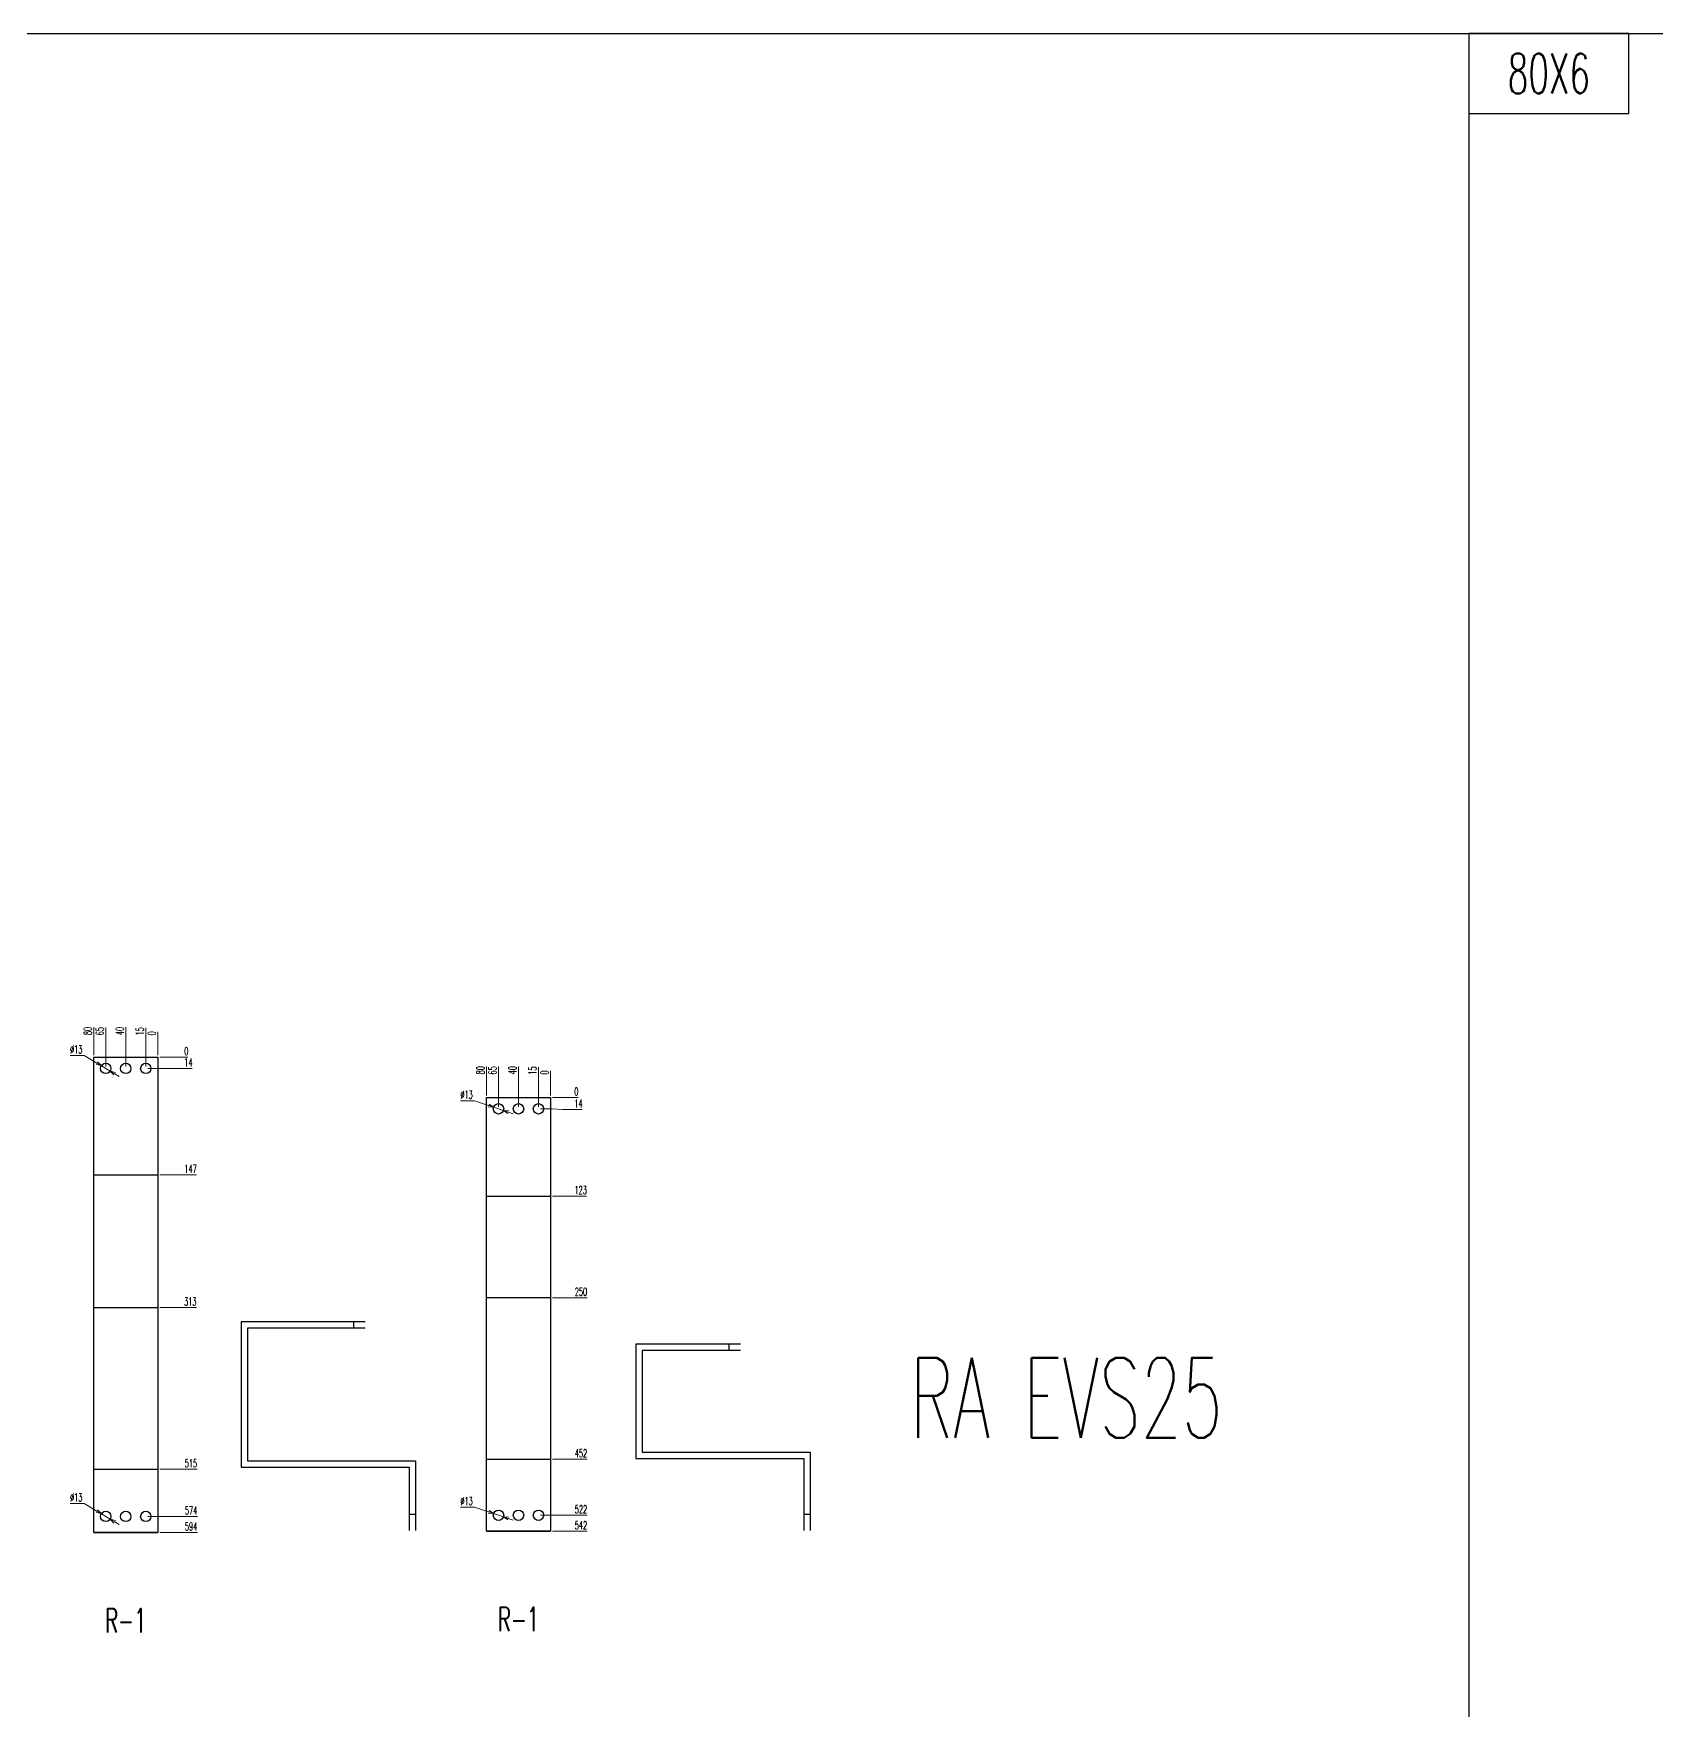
# Model space of a CAD drawing. Header units: millimetres. Extents: x 173893 to 258446, y -176540 to -123824.
# Drawn here: x 199944 to 201972, y -126343 to -124247 of the extents above; entities that cross this region are included whole.
import ezdxf
from ezdxf.enums import TextEntityAlignment as Align

# ---------------------------------------------------------------- set-up
doc = ezdxf.new("R2010")
doc.units = ezdxf.units.MM
doc.header["$LTSCALE"] = 3
doc.layers.add('@.DM. NÉT CHÍNH', color=7, linetype='Continuous')
doc.styles.add('Ann_w01', font='romans.shx', dxfattribs={"width": 0.6, "bigfont": 'chineset.shx'})
doc.dimstyles.new('Dim 01_SC05', dxfattribs={"dimscale": 5, "dimtxt": 2, "dimasz": 1.3, "dimexe": 0.5, "dimexo": 0.5, "dimgap": 0.5, "dimtad": 1, "dimtoh": 1, "dimdec": 1, "dimzin": 12, "dimdsep": 46, "dimtxsty": 'Ann_w01', "dimblk": 'OPEN30', "dimcen": 1.5, "dimclrd": 6, "dimclre": 6, "dimclrt": 3, "dimadec": 1, "dimazin": 3, "dimtm": 1e-09, "dimtfac": 1, "dimtdec": 1, "dimtmove": 0, "dimatfit": 3, "dimldrblk": 'OPEN30', "dimfxl": 1, "dimtolj": 1, "dimlwd": 20, "dimlwe": 20, "dimarcsym": 0})

# ---------------------------------------------------------------- blocks, each defined once
blk = doc.blocks.new('*D2099')
at = {"layer": '@.DM. NÉT CHÍNH', "color": 6, "linetype": 'Continuous', "lineweight": 20, "transparency": 16777216}
blk.add_line((200101.6, -126120.8), (200148.6, -126120.8), dxfattribs=at)
at = {"layer": 'Defpoints', "color": 0, "linetype": 'Continuous', "transparency": 16777216}
for p in [(200059.1, -125526.8), (200099.1, -126120.8), (200130.3, -126120.8)]:
    blk.add_point(p, dxfattribs=at)
at = {"layer": '@.DM. NÉT CHÍNH', "color": 3, "linetype": 'Continuous', "transparency": 16777216, "insert": (200140.7, -126113.3), "char_height": 10, "attachment_point": 5, "style": 'Ann_w01'}
blk.add_mtext('\\A1;594', dxfattribs=at)
blk = doc.blocks.new('_Open30')
at = {"color": 0, "linetype": 'ByBlock', "lineweight": -2}
for p, q in [((-1, 0.27), (0, 0)), ((0, 0), (-1, -0.27)), ((0, 0), (-1, 0))]:
    blk.add_line(p, q, dxfattribs=at)
blk = doc.blocks.new('*D2100')
at = {"layer": '@.DM. NÉT CHÍNH', "color": 6, "linetype": 'Continuous', "lineweight": 20, "transparency": 16777216}
blk.add_line((200086.6, -126100.8), (200148.6, -126100.8), dxfattribs=at)
at = {"layer": 'Defpoints', "color": 0, "linetype": 'Continuous', "transparency": 16777216}
for p in [(200059.1, -125526.8), (200084.1, -126100.8), (200130.3, -126100.8)]:
    blk.add_point(p, dxfattribs=at)
at = {"layer": '@.DM. NÉT CHÍNH', "color": 3, "linetype": 'Continuous', "transparency": 16777216, "insert": (200140.7, -126093.3), "char_height": 10, "attachment_point": 5, "style": 'Ann_w01'}
blk.add_mtext('\\A1;574', dxfattribs=at)
blk = doc.blocks.new('*D2101')
at = {"layer": '@.DM. NÉT CHÍNH', "color": 6, "linetype": 'Continuous', "lineweight": 20, "transparency": 16777216}
blk.add_line((200101.6, -126041.8), (200148.3, -126041.8), dxfattribs=at)
at = {"layer": 'Defpoints', "color": 0, "linetype": 'Continuous', "transparency": 16777216}
for p in [(200059.1, -125526.8), (200099.1, -126041.8), (200130.3, -126041.8)]:
    blk.add_point(p, dxfattribs=at)
at = {"layer": '@.DM. NÉT CHÍNH', "color": 3, "linetype": 'Continuous', "transparency": 16777216, "insert": (200140.6, -126034.3), "char_height": 10, "attachment_point": 5, "style": 'Ann_w01'}
blk.add_mtext('\\A1;515', dxfattribs=at)
blk = doc.blocks.new('*D2102')
at = {"layer": '@.DM. NÉT CHÍNH', "color": 6, "linetype": 'Continuous', "lineweight": 20, "transparency": 16777216}
blk.add_line((200101.6, -125839.8), (200147.4, -125839.8), dxfattribs=at)
at = {"layer": 'Defpoints', "color": 0, "linetype": 'Continuous', "transparency": 16777216}
for p in [(200059.1, -125526.8), (200099.1, -125839.8), (200129.5, -125839.8)]:
    blk.add_point(p, dxfattribs=at)
at = {"layer": '@.DM. NÉT CHÍNH', "color": 3, "linetype": 'Continuous', "transparency": 16777216, "insert": (200139.7, -125832.3), "char_height": 10, "attachment_point": 5, "style": 'Ann_w01'}
blk.add_mtext('\\A1;313', dxfattribs=at)
blk = doc.blocks.new('*D2103')
at = {"layer": '@.DM. NÉT CHÍNH', "color": 6, "linetype": 'Continuous', "lineweight": 20, "transparency": 16777216}
blk.add_line((200101.6, -125673.8), (200147.4, -125673.8), dxfattribs=at)
at = {"layer": 'Defpoints', "color": 0, "linetype": 'Continuous', "transparency": 16777216}
for p in [(200059.1, -125526.8), (200099.1, -125673.8), (200130.3, -125673.8)]:
    blk.add_point(p, dxfattribs=at)
at = {"layer": '@.DM. NÉT CHÍNH', "color": 3, "linetype": 'Continuous', "transparency": 16777216, "insert": (200140.1, -125666.3), "char_height": 10, "attachment_point": 5, "style": 'Ann_w01'}
blk.add_mtext('\\A1;147', dxfattribs=at)
blk = doc.blocks.new('*D2094')
at = {"layer": '@.DM. NÉT CHÍNH', "color": 6, "linetype": 'Continuous', "lineweight": 20, "transparency": 16777216}
blk.add_line((200086.6, -125540.8), (200142, -125540.8), dxfattribs=at)
at = {"layer": 'Defpoints', "color": 0, "linetype": 'Continuous', "transparency": 16777216}
for p in [(200059.1, -125526.8), (200084.1, -125540.8), (200130.3, -125540.8)]:
    blk.add_point(p, dxfattribs=at)
at = {"layer": '@.DM. NÉT CHÍNH', "color": 3, "linetype": 'Continuous', "transparency": 16777216, "insert": (200137.4, -125533.3), "char_height": 10, "attachment_point": 5, "style": 'Ann_w01'}
blk.add_mtext('\\A1;14', dxfattribs=at)
blk = doc.blocks.new('*D2095')
at = {"layer": '@.DM. NÉT CHÍNH', "color": 6, "linetype": 'Continuous', "lineweight": 20, "transparency": 16777216}
blk.add_line((200101.6, -125526.8), (200136.8, -125526.8), dxfattribs=at)
at = {"layer": 'Defpoints', "color": 0, "linetype": 'Continuous', "transparency": 16777216}
for p in [(200059.1, -125526.8), (200099.1, -125526.8), (200130.3, -125526.8)]:
    blk.add_point(p, dxfattribs=at)
at = {"layer": '@.DM. NÉT CHÍNH', "color": 3, "linetype": 'Continuous', "transparency": 16777216, "insert": (200134.8, -125519.3), "char_height": 10, "attachment_point": 5, "style": 'Ann_w01'}
blk.add_mtext('\\A1;0', dxfattribs=at)
blk = doc.blocks.new('*D2096')
at = {"layer": '@.DM. NÉT CHÍNH', "color": 6, "linetype": 'Continuous', "lineweight": 20, "transparency": 16777216}
blk.add_line((200019.1, -125524.3), (200019.1, -125489.3), dxfattribs=at)
at = {"layer": 'Defpoints', "color": 0, "linetype": 'Continuous', "transparency": 16777216}
for p in [(200019.1, -125501.5), (200019.1, -125526.8), (200099.1, -125526.8)]:
    blk.add_point(p, dxfattribs=at)
at = {"layer": '@.DM. NÉT CHÍNH', "color": 3, "linetype": 'Continuous', "transparency": 16777216, "insert": (200011.6, -125494.1), "char_height": 10, "attachment_point": 5, "rotation": 90, "style": 'Ann_w01'}
blk.add_mtext('\\A1;80', dxfattribs=at)
blk = doc.blocks.new('*D2097')
at = {"layer": '@.DM. NÉT CHÍNH', "color": 6, "linetype": 'Continuous', "lineweight": 20, "transparency": 16777216}
blk.add_line((200034.1, -125538.3), (200034.1, -125489.5), dxfattribs=at)
at = {"layer": 'Defpoints', "color": 0, "linetype": 'Continuous', "transparency": 16777216}
for p in [(200034.1, -125501.5), (200099.1, -125526.8), (200034.1, -125540.8)]:
    blk.add_point(p, dxfattribs=at)
at = {"layer": '@.DM. NÉT CHÍNH', "color": 3, "linetype": 'Continuous', "transparency": 16777216, "insert": (200026.6, -125494.3), "char_height": 10, "attachment_point": 5, "rotation": 90, "style": 'Ann_w01'}
blk.add_mtext('\\A1;65', dxfattribs=at)
blk = doc.blocks.new('*D2098')
at = {"layer": '@.DM. NÉT CHÍNH', "color": 6, "linetype": 'Continuous', "lineweight": 20, "transparency": 16777216}
blk.add_line((200059.1, -125538.3), (200059.1, -125489.3), dxfattribs=at)
at = {"layer": 'Defpoints', "color": 0, "linetype": 'Continuous', "transparency": 16777216}
for p in [(200059.1, -125501.5), (200099.1, -125526.8), (200059.1, -125540.8)]:
    blk.add_point(p, dxfattribs=at)
at = {"layer": '@.DM. NÉT CHÍNH', "color": 3, "linetype": 'Continuous', "transparency": 16777216, "insert": (200051.6, -125494.1), "char_height": 10, "attachment_point": 5, "rotation": 90, "style": 'Ann_w01'}
blk.add_mtext('\\A1;40', dxfattribs=at)
blk = doc.blocks.new('*D2104')
at = {"layer": '@.DM. NÉT CHÍNH', "color": 6, "linetype": 'Continuous', "lineweight": 20, "transparency": 16777216}
blk.add_line((200084.1, -125538.3), (200084.1, -125490.1), dxfattribs=at)
at = {"layer": 'Defpoints', "color": 0, "linetype": 'Continuous', "transparency": 16777216}
for p in [(200084.1, -125501.5), (200099.1, -125526.8), (200084.1, -125540.8)]:
    blk.add_point(p, dxfattribs=at)
at = {"layer": '@.DM. NÉT CHÍNH', "color": 3, "linetype": 'Continuous', "transparency": 16777216, "insert": (200076.6, -125494.5), "char_height": 10, "attachment_point": 5, "rotation": 90, "style": 'Ann_w01'}
blk.add_mtext('\\A1;15', dxfattribs=at)
blk = doc.blocks.new('*D2105')
at = {"layer": '@.DM. NÉT CHÍNH', "color": 6, "linetype": 'Continuous', "lineweight": 20, "transparency": 16777216}
blk.add_line((200099.1, -125524.3), (200099.1, -125495), dxfattribs=at)
at = {"layer": 'Defpoints', "color": 0, "linetype": 'Continuous', "transparency": 16777216}
for p in [(200099.1, -125501.5), (200099.1, -125526.8), (200099.1, -125526.8)]:
    blk.add_point(p, dxfattribs=at)
at = {"layer": '@.DM. NÉT CHÍNH', "color": 3, "linetype": 'Continuous', "transparency": 16777216, "insert": (200091.6, -125497), "char_height": 10, "attachment_point": 5, "rotation": 90, "style": 'Ann_w01'}
blk.add_mtext('\\A1;0', dxfattribs=at)
blk = doc.blocks.new('*D2106')
at = {"layer": '@.DM. NÉT CHÍNH', "color": 6, "linetype": 'Continuous', "lineweight": 20, "transparency": 16777216}
for p, q in [((199989.5, -125524.5), (200007.2, -125524.5)), ((200007.2, -125524.5), (200023, -125534.1)), ((200039.7, -125544.2), (200028.6, -125537.5)), ((200045.3, -125547.6), (200050.8, -125550.9))]:
    blk.add_line(p, q, dxfattribs=at)
at = {"layer": 'Defpoints', "color": 0, "linetype": 'Continuous', "transparency": 16777216}
for p in [(200028.6, -125537.5), (200039.7, -125544.2)]:
    blk.add_point(p, dxfattribs=at)
at = {"layer": '@.DM. NÉT CHÍNH', "color": 6, "linetype": 'Continuous', "lineweight": 20, "transparency": 16777216, "xscale": 6.5, "yscale": 6.5, "zscale": 6.5}
for p, rotation in [((200028.6, -125537.5), 328.8067335016044), ((200039.7, -125544.2), 148.8067335016044)]:
    blk.add_blockref('_Open30', p, dxfattribs=dict(at, rotation=rotation))
at = {"layer": '@.DM. NÉT CHÍNH', "color": 3, "linetype": 'Continuous', "transparency": 16777216, "insert": (199997.1, -125517), "char_height": 10, "attachment_point": 5, "style": 'Ann_w01'}
blk.add_mtext('\\A1;∅13', dxfattribs=at)
blk = doc.blocks.new('*D2107')
at = {"layer": '@.DM. NÉT CHÍNH', "color": 6, "linetype": 'Continuous', "lineweight": 20, "transparency": 16777216}
for p, q in [((199989.5, -126084.5), (200007.2, -126084.5)), ((200007.2, -126084.5), (200023, -126094.1)), ((200039.7, -126104.2), (200028.6, -126097.5)), ((200045.3, -126107.6), (200050.8, -126110.9))]:
    blk.add_line(p, q, dxfattribs=at)
at = {"layer": 'Defpoints', "color": 0, "linetype": 'Continuous', "transparency": 16777216}
for p in [(200028.6, -126097.5), (200039.7, -126104.2)]:
    blk.add_point(p, dxfattribs=at)
at = {"layer": '@.DM. NÉT CHÍNH', "color": 6, "linetype": 'Continuous', "lineweight": 20, "transparency": 16777216, "xscale": 6.5, "yscale": 6.5, "zscale": 6.5}
for p, rotation in [((200028.6, -126097.5), 328.8067335013184), ((200039.7, -126104.2), 148.8067335013185)]:
    blk.add_blockref('_Open30', p, dxfattribs=dict(at, rotation=rotation))
at = {"layer": '@.DM. NÉT CHÍNH', "color": 3, "linetype": 'Continuous', "transparency": 16777216, "insert": (199997.1, -126077), "char_height": 10, "attachment_point": 5, "style": 'Ann_w01'}
blk.add_mtext('\\A1;∅13', dxfattribs=at)
blk = doc.blocks.new('*D2115')
at = {"layer": '@.DM. NÉT CHÍNH', "color": 6, "linetype": 'Continuous', "lineweight": 20, "transparency": 16777216}
blk.add_line((200592.4, -126119.4), (200635.7, -126119.4), dxfattribs=at)
at = {"layer": 'Defpoints', "color": 0, "linetype": 'Continuous', "transparency": 16777216}
for p in [(200549.9, -125577.4), (200589.9, -126119.4), (200617.8, -126119.4)]:
    blk.add_point(p, dxfattribs=at)
at = {"layer": '@.DM. NÉT CHÍNH', "color": 3, "linetype": 'Continuous', "transparency": 16777216, "insert": (200628, -126111.9), "char_height": 10, "attachment_point": 5, "style": 'Ann_w01'}
blk.add_mtext('\\A1;542', dxfattribs=at)
blk = doc.blocks.new('*D2116')
at = {"layer": '@.DM. NÉT CHÍNH', "color": 6, "linetype": 'Continuous', "lineweight": 20, "transparency": 16777216}
blk.add_line((200577.4, -126099.4), (200635.7, -126099.4), dxfattribs=at)
at = {"layer": 'Defpoints', "color": 0, "linetype": 'Continuous', "transparency": 16777216}
for p in [(200549.9, -125577.4), (200574.9, -126099.4), (200617.8, -126099.4)]:
    blk.add_point(p, dxfattribs=at)
at = {"layer": '@.DM. NÉT CHÍNH', "color": 3, "linetype": 'Continuous', "transparency": 16777216, "insert": (200628, -126091.9), "char_height": 10, "attachment_point": 5, "style": 'Ann_w01'}
blk.add_mtext('\\A1;522', dxfattribs=at)
blk = doc.blocks.new('*D2117')
at = {"layer": '@.DM. NÉT CHÍNH', "color": 6, "linetype": 'Continuous', "lineweight": 20, "transparency": 16777216}
blk.add_line((200592.4, -126029.4), (200635.7, -126029.4), dxfattribs=at)
at = {"layer": 'Defpoints', "color": 0, "linetype": 'Continuous', "transparency": 16777216}
for p in [(200549.9, -125577.4), (200589.9, -126029.4), (200617.8, -126029.4)]:
    blk.add_point(p, dxfattribs=at)
at = {"layer": '@.DM. NÉT CHÍNH', "color": 3, "linetype": 'Continuous', "transparency": 16777216, "insert": (200628, -126021.9), "char_height": 10, "attachment_point": 5, "style": 'Ann_w01'}
blk.add_mtext('\\A1;452', dxfattribs=at)
blk = doc.blocks.new('*D2118')
at = {"layer": '@.DM. NÉT CHÍNH', "color": 6, "linetype": 'Continuous', "lineweight": 20, "transparency": 16777216}
blk.add_line((200592.4, -125827.4), (200635.7, -125827.4), dxfattribs=at)
at = {"layer": 'Defpoints', "color": 0, "linetype": 'Continuous', "transparency": 16777216}
for p in [(200549.9, -125577.4), (200589.9, -125827.4), (200617.8, -125827.4)]:
    blk.add_point(p, dxfattribs=at)
at = {"layer": '@.DM. NÉT CHÍNH', "color": 3, "linetype": 'Continuous', "transparency": 16777216, "insert": (200628, -125819.9), "char_height": 10, "attachment_point": 5, "style": 'Ann_w01'}
blk.add_mtext('\\A1;250', dxfattribs=at)
blk = doc.blocks.new('*D2119')
at = {"layer": '@.DM. NÉT CHÍNH', "color": 6, "linetype": 'Continuous', "lineweight": 20, "transparency": 16777216}
blk.add_line((200592.4, -125700.4), (200634.9, -125700.4), dxfattribs=at)
at = {"layer": 'Defpoints', "color": 0, "linetype": 'Continuous', "transparency": 16777216}
for p in [(200549.9, -125577.4), (200589.9, -125700.4), (200617.8, -125700.4)]:
    blk.add_point(p, dxfattribs=at)
at = {"layer": '@.DM. NÉT CHÍNH', "color": 3, "linetype": 'Continuous', "transparency": 16777216, "insert": (200627.6, -125692.9), "char_height": 10, "attachment_point": 5, "style": 'Ann_w01'}
blk.add_mtext('\\A1;123', dxfattribs=at)
blk = doc.blocks.new('*D2108')
at = {"layer": '@.DM. NÉT CHÍNH', "color": 6, "linetype": 'Continuous', "lineweight": 20, "transparency": 16777216}
for p, q in [((200577.4, -125591.4), (200591.8, -125591.4)), ((200591.8, -125591.4), (200604.8, -125592.4)), ((200604.8, -125592.4), (200629.4, -125592.4))]:
    blk.add_line(p, q, dxfattribs=at)
at = {"layer": 'Defpoints', "color": 0, "linetype": 'Continuous', "transparency": 16777216}
for p in [(200549.9, -125577.4), (200574.9, -125591.4), (200617.8, -125592.4)]:
    blk.add_point(p, dxfattribs=at)
at = {"layer": '@.DM. NÉT CHÍNH', "color": 3, "linetype": 'Continuous', "transparency": 16777216, "insert": (200624.9, -125584.9), "char_height": 10, "attachment_point": 5, "style": 'Ann_w01'}
blk.add_mtext('\\A1;14', dxfattribs=at)
blk = doc.blocks.new('*D2109')
at = {"layer": '@.DM. NÉT CHÍNH', "color": 6, "linetype": 'Continuous', "lineweight": 20, "transparency": 16777216}
blk.add_line((200592.4, -125577.4), (200624.3, -125577.4), dxfattribs=at)
at = {"layer": 'Defpoints', "color": 0, "linetype": 'Continuous', "transparency": 16777216}
for p in [(200549.9, -125577.4), (200589.9, -125577.4), (200617.8, -125577.4)]:
    blk.add_point(p, dxfattribs=at)
at = {"layer": '@.DM. NÉT CHÍNH', "color": 3, "linetype": 'Continuous', "transparency": 16777216, "insert": (200622.3, -125569.9), "char_height": 10, "attachment_point": 5, "style": 'Ann_w01'}
blk.add_mtext('\\A1;0', dxfattribs=at)
blk = doc.blocks.new('*D2110')
at = {"layer": '@.DM. NÉT CHÍNH', "color": 6, "linetype": 'Continuous', "lineweight": 20, "transparency": 16777216}
blk.add_line((200509.9, -125574.9), (200509.9, -125538.3), dxfattribs=at)
at = {"layer": 'Defpoints', "color": 0, "linetype": 'Continuous', "transparency": 16777216}
for p in [(200509.9, -125550.5), (200509.9, -125577.4), (200589.9, -125577.4)]:
    blk.add_point(p, dxfattribs=at)
at = {"layer": '@.DM. NÉT CHÍNH', "color": 3, "linetype": 'Continuous', "transparency": 16777216, "insert": (200502.4, -125543.1), "char_height": 10, "attachment_point": 5, "rotation": 90, "style": 'Ann_w01'}
blk.add_mtext('\\A1;80', dxfattribs=at)
blk = doc.blocks.new('*D2111')
at = {"layer": '@.DM. NÉT CHÍNH', "color": 6, "linetype": 'Continuous', "lineweight": 20, "transparency": 16777216}
blk.add_line((200524.9, -125588.9), (200524.9, -125538.6), dxfattribs=at)
at = {"layer": 'Defpoints', "color": 0, "linetype": 'Continuous', "transparency": 16777216}
for p in [(200524.9, -125550.5), (200524.9, -125591.4), (200589.9, -125577.4)]:
    blk.add_point(p, dxfattribs=at)
at = {"layer": '@.DM. NÉT CHÍNH', "color": 3, "linetype": 'Continuous', "transparency": 16777216, "insert": (200517.4, -125543.3), "char_height": 10, "attachment_point": 5, "rotation": 90, "style": 'Ann_w01'}
blk.add_mtext('\\A1;65', dxfattribs=at)
blk = doc.blocks.new('*D2112')
at = {"layer": '@.DM. NÉT CHÍNH', "color": 6, "linetype": 'Continuous', "lineweight": 20, "transparency": 16777216}
blk.add_line((200549.9, -125588.9), (200549.9, -125538.3), dxfattribs=at)
at = {"layer": 'Defpoints', "color": 0, "linetype": 'Continuous', "transparency": 16777216}
for p in [(200549.9, -125550.5), (200549.9, -125591.4), (200589.9, -125577.4)]:
    blk.add_point(p, dxfattribs=at)
at = {"layer": '@.DM. NÉT CHÍNH', "color": 3, "linetype": 'Continuous', "transparency": 16777216, "insert": (200542.4, -125543.1), "char_height": 10, "attachment_point": 5, "rotation": 90, "style": 'Ann_w01'}
blk.add_mtext('\\A1;40', dxfattribs=at)
blk = doc.blocks.new('*D2113')
at = {"layer": '@.DM. NÉT CHÍNH', "color": 6, "linetype": 'Continuous', "lineweight": 20, "transparency": 16777216}
blk.add_line((200574.9, -125588.9), (200574.9, -125539.1), dxfattribs=at)
at = {"layer": 'Defpoints', "color": 0, "linetype": 'Continuous', "transparency": 16777216}
for p in [(200574.9, -125550.5), (200574.9, -125591.4), (200589.9, -125577.4)]:
    blk.add_point(p, dxfattribs=at)
at = {"layer": '@.DM. NÉT CHÍNH', "color": 3, "linetype": 'Continuous', "transparency": 16777216, "insert": (200567.4, -125543.6), "char_height": 10, "attachment_point": 5, "rotation": 90, "style": 'Ann_w01'}
blk.add_mtext('\\A1;15', dxfattribs=at)
blk = doc.blocks.new('*D2114')
at = {"layer": '@.DM. NÉT CHÍNH', "color": 6, "linetype": 'Continuous', "lineweight": 20, "transparency": 16777216}
blk.add_line((200589.9, -125574.9), (200589.9, -125544), dxfattribs=at)
at = {"layer": 'Defpoints', "color": 0, "linetype": 'Continuous', "transparency": 16777216}
for p in [(200589.9, -125550.5), (200589.9, -125577.4), (200589.9, -125577.4)]:
    blk.add_point(p, dxfattribs=at)
at = {"layer": '@.DM. NÉT CHÍNH', "color": 3, "linetype": 'Continuous', "transparency": 16777216, "insert": (200582.4, -125546), "char_height": 10, "attachment_point": 5, "rotation": 90, "style": 'Ann_w01'}
blk.add_mtext('\\A1;0', dxfattribs=at)
blk = doc.blocks.new('*D2120')
at = {"layer": '@.DM. NÉT CHÍNH', "color": 6, "linetype": 'Continuous', "lineweight": 20, "transparency": 16777216}
for p, q in [((200477.5, -125581.2), (200495.1, -125581.2)), ((200495.1, -125581.2), (200512.6, -125587.2)), ((200531.1, -125593.4), (200518.8, -125589.3)), ((200537.2, -125595.5), (200543.4, -125597.6))]:
    blk.add_line(p, q, dxfattribs=at)
at = {"layer": 'Defpoints', "color": 0, "linetype": 'Continuous', "transparency": 16777216}
for p in [(200518.8, -125589.3), (200531.1, -125593.4)]:
    blk.add_point(p, dxfattribs=at)
at = {"layer": '@.DM. NÉT CHÍNH', "color": 6, "linetype": 'Continuous', "lineweight": 20, "transparency": 16777216, "xscale": 6.5, "yscale": 6.5, "zscale": 6.5}
for p, rotation in [((200518.8, -125589.3), 341.2562066053383), ((200531.1, -125593.4), 161.2562066053383)]:
    blk.add_blockref('_Open30', p, dxfattribs=dict(at, rotation=rotation))
at = {"layer": '@.DM. NÉT CHÍNH', "color": 3, "linetype": 'Continuous', "transparency": 16777216, "insert": (200485, -125573.7), "char_height": 10, "attachment_point": 5, "style": 'Ann_w01'}
blk.add_mtext('\\A1;∅13', dxfattribs=at)
blk = doc.blocks.new('*D2121')
at = {"layer": '@.DM. NÉT CHÍNH', "color": 6, "linetype": 'Continuous', "lineweight": 20, "transparency": 16777216}
for p, q in [((200477.5, -126089.2), (200495.1, -126089.2)), ((200495.1, -126089.2), (200512.6, -126095.2)), ((200531.1, -126101.4), (200518.8, -126097.3)), ((200537.2, -126103.5), (200543.4, -126105.6))]:
    blk.add_line(p, q, dxfattribs=at)
at = {"layer": 'Defpoints', "color": 0, "linetype": 'Continuous', "transparency": 16777216}
for p in [(200518.8, -126097.3), (200531.1, -126101.4)]:
    blk.add_point(p, dxfattribs=at)
at = {"layer": '@.DM. NÉT CHÍNH', "color": 6, "linetype": 'Continuous', "lineweight": 20, "transparency": 16777216, "xscale": 6.5, "yscale": 6.5, "zscale": 6.5}
for p, rotation in [((200518.8, -126097.3), 341.2562066054056), ((200531.1, -126101.4), 161.2562066054056)]:
    blk.add_blockref('_Open30', p, dxfattribs=dict(at, rotation=rotation))
at = {"layer": '@.DM. NÉT CHÍNH', "color": 3, "linetype": 'Continuous', "transparency": 16777216, "insert": (200485, -126081.7), "char_height": 10, "attachment_point": 5, "style": 'Ann_w01'}
blk.add_mtext('\\A1;∅13', dxfattribs=at)

msp = doc.modelspace()

# ---------------------------------------------------------------- linework, layer by layer
msp.add_lwpolyline([(201737.57, -124347.34), (201937.57, -124347.34), (201937.57, -124247.34), (201737.57, -124247.34)], close=True)
at = {"layer": '@.DM. NÉT CHÍNH', "linetype": 'Continuous'}
msp.add_line((201737.57, -124247.34), (201737.57, -137826.43), dxfattribs=at)
at = {"layer": '@.DM. NÉT CHÍNH', "color": 1, "linetype": 'Continuous'}
for p, q in [((200343.66, -125857.39), (200343.66, -125865.39)), ((200812.93, -125885.39), (200812.93, -125893.39)), ((200421.21, -126098.39), (200413.21, -126098.39)), ((200914.48, -126098.39), (200906.48, -126098.39)), ((200019.14, -126120.82), (200099.14, -126120.82)), ((200509.94, -126119.35), (200589.94, -126119.35))]:
    msp.add_line(p, q, dxfattribs=at)
at = {"layer": '@.DM. NÉT CHÍNH', "linetype": 'Continuous'}
msp.add_lwpolyline([(191169.37, -124247.34), (215177.7, -124247.34), (215177.7, -137826.43), (191169.37, -137826.43)], close=True, dxfattribs=at)
at = {"layer": '@.DM. NÉT CHÍNH', "color": 1, "linetype": 'Continuous'}
for points in [[(200019.14, -126120.82), (200019.14, -125526.82), (200099.14, -125526.82), (200099.14, -126120.82)], [(200509.94, -126119.35), (200509.94, -125577.35), (200589.94, -125577.35), (200589.94, -126119.35)], [(200019.14, -126120.82), (200019.14, -125673.82), (200099.14, -125673.82), (200099.14, -126120.82)], [(200509.94, -126119.35), (200509.94, -125700.35), (200589.94, -125700.35), (200589.94, -126119.35)], [(200019.14, -126120.82), (200019.14, -125839.82), (200099.14, -125839.82), (200099.14, -126120.82)], [(200509.94, -126119.35), (200509.94, -125827.35), (200589.94, -125827.35), (200589.94, -126119.35)], [(200509.94, -126119.35), (200509.94, -126029.35), (200589.94, -126029.35), (200589.94, -126119.35)], [(200019.14, -126120.82), (200019.14, -126041.82), (200099.14, -126041.82), (200099.14, -126120.82)]]:
    msp.add_lwpolyline(points, close=True, dxfattribs=at)
for points in [[(200358.16, -125857.39), (200203.21, -125857.39), (200203.21, -126039.39), (200413.21, -126039.39), (200413.21, -126118.39)], [(200358.16, -125865.39), (200211.21, -125865.39), (200211.21, -126031.39), (200421.21, -126031.39), (200421.21, -126118.39)], [(200827.43, -125885.39), (200696.48, -125885.39), (200696.48, -126028.39), (200906.48, -126028.39), (200906.48, -126118.39)], [(200827.43, -125893.39), (200704.48, -125893.39), (200704.48, -126020.39), (200914.48, -126020.39), (200914.48, -126118.39)]]:
    msp.add_lwpolyline(points, dxfattribs=at)
for centre in [(200034.14, -125540.82), (200059.14, -125540.82), (200084.14, -125540.82), (200524.94, -125591.35), (200549.94, -125591.35), (200574.94, -125591.35), (200034.14, -126100.82), (200059.14, -126100.82), (200084.14, -126100.82), (200524.94, -126099.35), (200549.94, -126099.35), (200574.94, -126099.35)]:
    msp.add_circle(centre, 6.5, dxfattribs=at)

# ---------------------------------------------------------------- texts
at = {"color": 1, "style": 'Ann_w01', "width": 0.6}
for s, height, p in [('80X6', 50, (201837.57, -124297.34)), ('RA EVS25', 100, (201234.68, -125952.49))]:
    msp.add_text(s, height=height, dxfattribs=at).set_placement(p, align=Align.MIDDLE_CENTER)
at = {"style": 'Ann_w01', "width": 0.6}
for p in [(200059.14, -126230.82), (200549.94, -126229.35)]:
    msp.add_text('R-1', height=30, dxfattribs=at).set_placement(p, align=Align.MIDDLE_CENTER)

# ---------------------------------------------------------------- dimensions: what is measured, and where the dimension line sits
at = {"layer": '@.DM. NÉT CHÍNH', "color": 1, "linetype": 'Continuous'}
for feature_location, offset, dtype, origin, picture, middle in [((200019.14, -125526.82), (0, 25.35), 1, (200099.14, -125526.82), '*D2096', (200011.64, -125494.12)), ((200034.14, -125540.82), (0, 39.35), 1, (200099.14, -125526.82), '*D2097', (200026.64, -125494.26)), ((200059.14, -125540.82), (0, 39.35), 1, (200099.14, -125526.82), '*D2098', (200051.64, -125494.12)), ((200084.14, -125540.82), (0, 39.35), 1, (200099.14, -125526.82), '*D2104', (200076.64, -125494.55)), ((200099.13627621, -125526.82410561), (0, 25.34985901), 1, (200099.13627621, -125526.82410561), '*D2105', (200091.63627621, -125496.97424659)), ((200099.13627621, -125526.8241056), (31.20199497, 0), 0, (200059.13627621, -125526.8241056), '*D2095', (200134.83827118, -125519.3241056)), ((200084.14, -125540.82), (46.2, 0), 0, (200059.14, -125526.82), '*D2094', (200137.41, -125533.32)), ((200099.14, -126120.82), (31.2, 0), 0, (200059.14, -125526.82), '*D2099', (200140.7, -126113.32)), ((200084.14, -126100.82), (46.2, 0), 0, (200059.14, -125526.82), '*D2100', (200140.7, -126093.32)), ((200099.14, -126041.82), (31.2, 0), 0, (200059.14, -125526.82), '*D2101', (200140.55, -126034.32)), ((200099.14, -125839.82), (30.34, 0), 0, (200059.14, -125526.82), '*D2102', (200139.7, -125832.32)), ((200099.14, -125673.82), (31.2, 0), 0, (200059.14, -125526.82), '*D2103', (200140.12, -125666.32)), ((200509.94, -125577.35), (0, 26.86), 1, (200589.94, -125577.35), '*D2110', (200502.44, -125543.14)), ((200524.94, -125591.35), (0, 40.86), 1, (200589.94, -125577.35), '*D2111', (200517.44, -125543.28)), ((200549.94, -125591.35), (0, 40.86), 1, (200589.94, -125577.35), '*D2112', (200542.44, -125543.14)), ((200574.94, -125591.35), (0, 40.86), 1, (200589.94, -125577.35), '*D2113', (200567.44, -125543.57)), ((200589.93790528, -125577.35351388), (0, 26.85657066), 1, (200589.93790529, -125577.35351388), '*D2114', (200582.43790528, -125545.99694323)), ((200589.93790528, -125577.35351388), (27.85206681, 0), 0, (200549.93790528, -125577.35351388), '*D2109', (200622.2899721, -125569.85351388)), ((200589.94, -126119.35), (27.85, 0), 0, (200549.94, -125577.35), '*D2115', (200628, -126111.85)), ((200574.94, -126099.35), (42.85, 0), 0, (200549.94, -125577.35), '*D2116', (200628, -126091.85)), ((200589.94, -126029.35), (27.85, 0), 0, (200549.94, -125577.35), '*D2117', (200628, -126021.85)), ((200589.94, -125827.35), (27.85, 0), 0, (200549.94, -125577.35), '*D2118', (200628, -125819.85)), ((200589.94, -125700.35), (27.85, 0), 0, (200549.94, -125577.35), '*D2119', (200627.58, -125692.85)), ((200574.94, -125591.35), (42.85, -1), 0, (200549.94, -125577.35), '*D2108', (200624.86, -125584.85))]:
    dim = msp.add_ordinate_dim(feature_location=feature_location, offset=offset, dtype=dtype, origin=origin, dimstyle='Dim 01_SC05', dxfattribs=at)
    dim.commit()
    dim.dimension.update_dxf_attribs({"geometry": picture, "text_midpoint": middle})
for p1, p2, picture, middle in [((200039.7, -125544.19), (200028.58, -125537.46), '*D2106', (199997.12, -125524.51)), ((200531.09, -125593.44), (200518.78, -125589.26), '*D2120', (200485.04, -125581.23)), ((200039.7, -126104.19), (200028.58, -126097.46), '*D2107', (199997.12, -126084.51)), ((200531.09, -126101.44), (200518.78, -126097.26), '*D2121', (200485.04, -126089.23))]:
    dim = msp.add_diameter_dim_2p(p1=p1, p2=p2, dimstyle='Dim 01_SC05', dxfattribs=at)
    dim.commit()
    dim.dimension.update_dxf_attribs({"geometry": picture, "text_midpoint": middle, "dimtype": 163})

doc.saveas('drawing.dxf')
